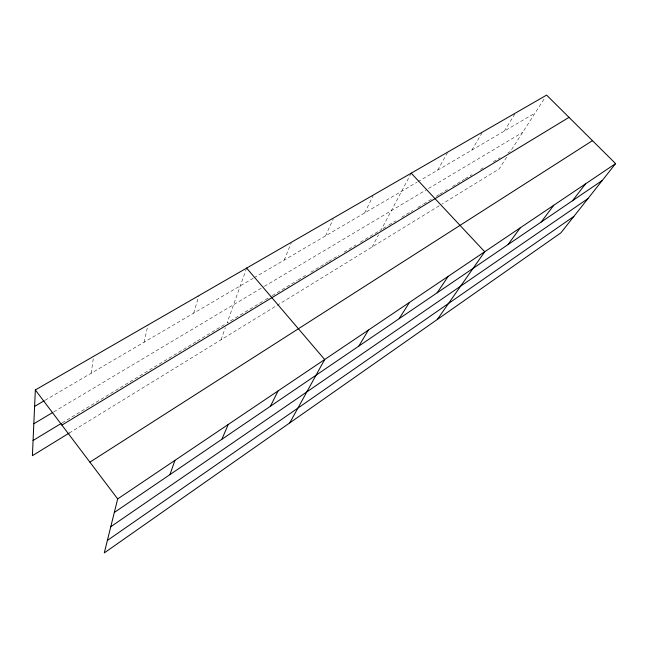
<?xml version="1.0" encoding="UTF-8"?>
<svg xmlns="http://www.w3.org/2000/svg" width="648" height="648" viewBox="0 0 648 648"><rect width="100%" height="100%" fill="white"/><g stroke="black" fill="none" stroke-linecap="round" stroke-linejoin="round"><path stroke-width="0.49" stroke-dasharray="3.24 2.43" d="M91.157 373.248L93.596 356.351M144.075 342.233L147.979 324.98M193.687 313.154L198.887 295.626M221.057 339.787L225.374 327.669M246.629 268.094L227.043 323.012L264.554 300.291M284.18 260.115L291.122 243.121M325.555 235.864L333.315 218.765M364.638 212.957L373.118 195.793M372.09 247.01L378.554 234.811M411.197 173.186L381.324 229.578L359.324 242.903M437.675 170.141L447.379 152.904M471.841 150.117L482.039 132.905M504.257 131.123L514.885 113.943M506.655 157.253L499.122 168.974L442.147 203.974M543.972 99.185L510.422 151.397L507.854 152.944M69.263 433.034L441.288 204.501M62.159 422.869L196.425 341.553M197.276 341.042L226.193 323.53M265.405 299.781L271.391 296.152M272.249 295.634L297.173 280.544M298.031 280.025L307.484 274.298M310.894 272.233L327.912 261.922M328.763 261.403L338.977 255.223M344.088 252.129L355.938 244.952M383.017 228.55L388.103 225.472M388.954 224.953L395.734 220.846M401.671 217.258L412.695 210.584M417.774 207.498L422.861 204.428M423.703 203.909L431.325 199.301M436.404 196.223L438.947 194.684M439.79 194.165L448.254 189.038M452.498 186.47L464.381 179.277M465.232 178.759L472.019 174.652M480.508 169.509L484.785 166.917M493.33 161.749L500.167 157.602M53.816 411.836L263.542 286.837M264.4 286.327L426.765 189.548M428.482 188.519L522.62 132.411M45.044 400.27L253.206 278.267M254.065 277.765L417.069 182.226M417.928 181.724L535.054 113.076"/><path stroke-width="0.97" d="M615.6 163.612L117.677 498.92L104.288 552.898L560.86 232.859L615.6 163.612L546.596 95.102L35.34 389.942L32.4 455.682L69.263 433.034M169.93 474.628L174.919 460.372M221.851 439.304L228.25 424.456M270.443 406.239L278.057 390.914M289.737 422.909L324.672 359.527L246.629 268.094M358.83 346.105L368.404 330.075M399.144 318.678L409.504 302.397M437.157 292.815L448.205 276.34M437.319 319.456L484.712 251.756L411.197 173.186M508.056 244.579L520.223 227.845M541.153 222.061L553.773 205.254M572.508 200.726L585.517 183.87M107.374 540.456L573.869 216.408M110.776 526.735L587.93 198.62M114.315 512.463L602.259 180.484M89.894 462.145L592.475 140.648M33.08 440.478L61.301 423.387M61.908 425.104L569.017 117.361M33.826 423.752L52.95 412.355M34.603 406.393L44.177 400.78M35.34 389.942L117.677 498.92"/></g></svg>
